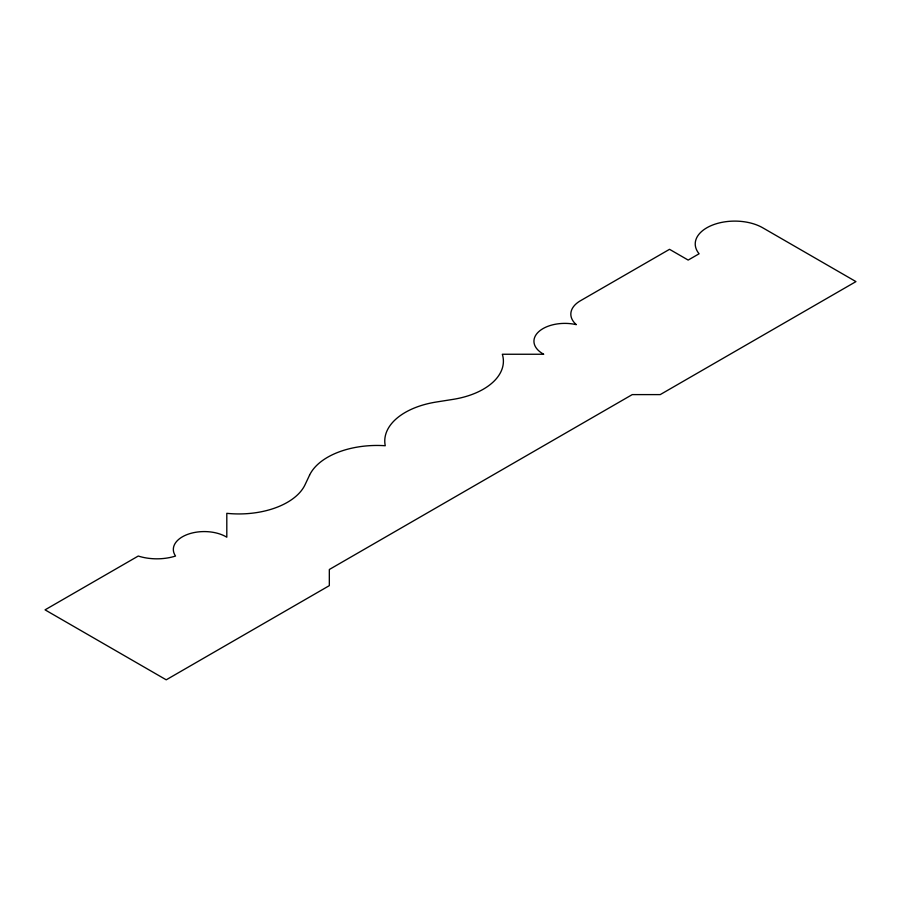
<?xml version="1.0" encoding="UTF-8"?>
<svg xmlns="http://www.w3.org/2000/svg" width="901" height="901" viewBox="0 0 901 901"><rect width="100%" height="100%" fill="white"/><g stroke="black" fill="none" stroke-linecap="round" stroke-linejoin="round"><path stroke-width="1.35" d="M309.55 475.199L305.022 484.783A68.566 39.588 0 0 1 226.804 513.322L226.804 537.21A30.916 17.851 0 0 0 187.656 534.372A30.916 17.851 0 0 0 175.537 556.041A38.394 22.165 0 0 1 138.258 556.041L45.05 609.853L166.223 679.816L329.327 585.639L329.327 569.5L632.254 394.604L660.219 394.604L855.95 281.608L762.742 227.795A39.543 22.829 0 0 0 711.948 225.295A39.543 22.829 0 0 0 699.097 253.778L688.173 260.074L669.533 249.318L580.987 300.438A32.853 18.966 0 0 0 576.325 324.653A30.916 17.851 0 0 0 538.775 331.647A30.916 17.851 0 0 0 543.708 354.251L502.33 354.251A68.566 39.588 0 0 1 452.888 399.402L436.287 402.026A69.94 40.376 0 0 0 385.256 445.736A69.94 40.376 0 0 0 309.55 475.199"/></g></svg>
